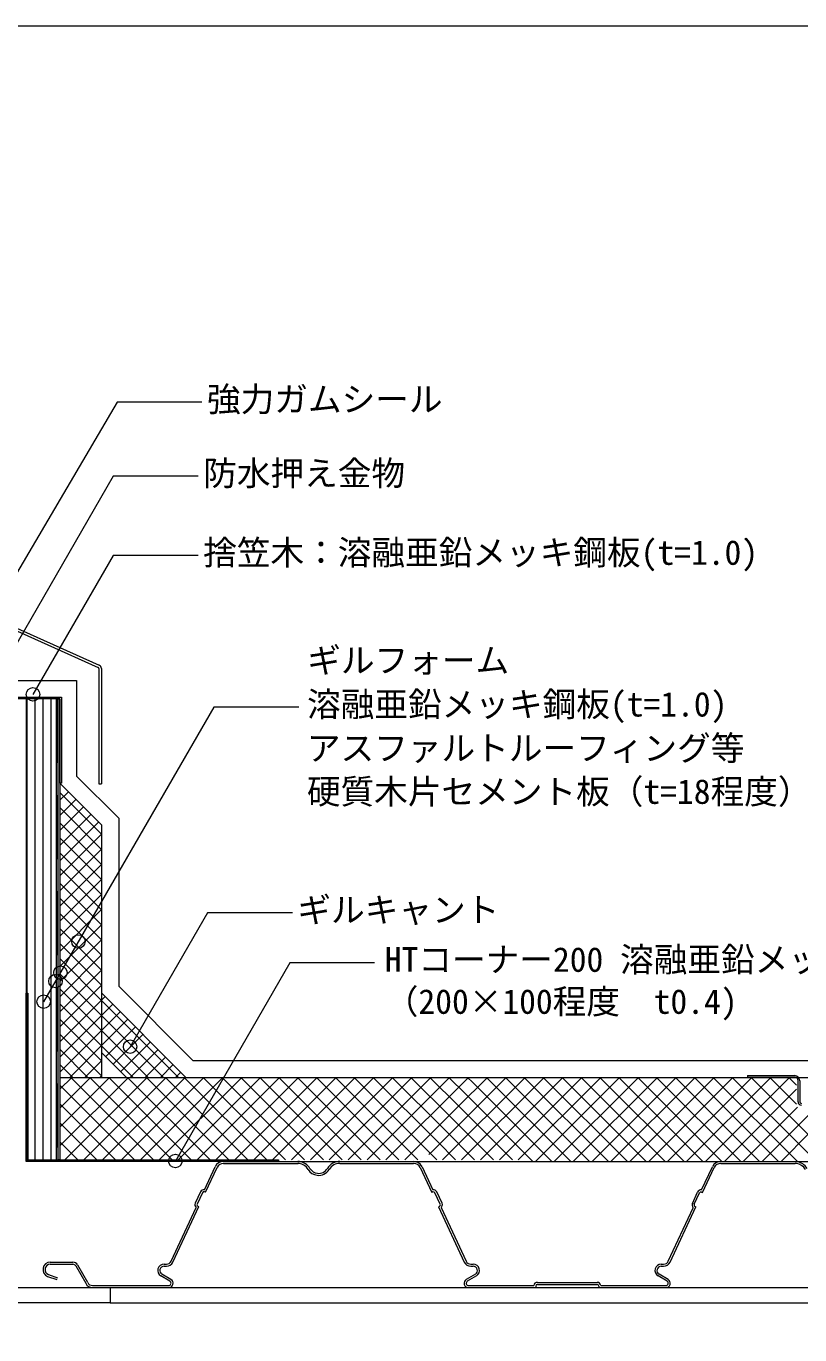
# Model space of a CAD drawing. Units: millimetres, scale not verified. Extents: x -1381 to 1379, y -955 to 955.
# Drawn here: x -451 to 9, y -238 to 540 of the extents above; entities that cross this region are included whole.
import ezdxf
from ezdxf.enums import TextEntityAlignment as Align

# ---------------------------------------------------------------- set-up
doc = ezdxf.new("R2010")
doc.units = ezdxf.units.MM
doc.header["$LTSCALE"] = 3
doc.linetypes.add('USER2', pattern=[19.05, 12.7, -6.35])
for name, color, linetype, lineweight in [('0-0_0', 7, 'Continuous', 18), ('0-1_BOUSUI', 1, 'Continuous', 18), ('0-2_MOJI', 7, 'Continuous', 18), ('0-3_HATCH', 9, 'Continuous', 18), ('0-4_KANAMONO', 5, 'Continuous', 18), ('0-6_TEKKOTU', 7, 'Continuous', 18), ('0-7_dekki', 3, 'Continuous', 18), ('0-8_dannnetu', 6, 'Continuous', 18), ('0-9_bo-do', 3, 'Continuous', 18), ('1-2_zatu', 6, 'Continuous', 18)]:
    doc.layers.add(name, color=color, linetype=linetype, lineweight=lineweight)
doc.styles.add('ＭＳ ゴシック', font='')
doc.styles.get('ＭＳ ゴシック').set_extended_font_data('MS Gothic')

msp = doc.modelspace()

# ---------------------------------------------------------------- linework, layer by layer
at = {"layer": '0-0_0'}
msp.add_lwpolyline([(-900.62, -660.072), (899.38, -660.072), (899.38, 539.928), (-900.62, 539.928)], close=True, dxfattribs=at)
at = {"layer": '0-1_BOUSUI', "linetype": 'USER2'}
msp.add_line((-432.139, 139.928), (-432.139, -134.072), dxfattribs=at)
at = {"layer": '0-1_BOUSUI'}
msp.add_lwpolyline([(-490.624, 150.928), (-420.624, 150.928), (-420.624, 94.07), (-395.624, 69.07), (-395.624, -30.93), (-351.482, -75.072), (899.38, -75.072)], dxfattribs=at)
at = {"layer": '0-2_MOJI'}
for points in [[(-346.146, 316.387), (-396.584, 316.387), (-495.742, 147.688)], [(-348.406, 272.4), (-398.844, 272.4), (-466.831, 154.644)], [(-348.406, 225.257), (-398.844, 225.257), (-446.545, 142.636)], [(-288.661, 135.052), (-339.099, 135.052), (-440.218, -40.09)], [(-292.399, 12.797), (-342.838, 12.797), (-388.825, -66.855)], [(-243.528, -17.077), (-293.966, -17.077), (-361.953, -134.833)]]:
    msp.add_lwpolyline(points, dxfattribs=at)
for centre in [(-446.545, 142.636), (-419.559, -4.308), (-430.256, -22.836), (-433.164, -27.873), (-440.218, -40.09), (-388.825, -66.855), (-361.953, -134.833)]:
    msp.add_circle(centre, 4, dxfattribs=at)
at = {"layer": '0-3_HATCH'}
for p, q in [((-450.072, -134.072), (-450.072, 139.928)), ((-445.31, -134.072), (-445.31, 139.928)), ((-440.547, -134.072), (-440.547, 139.928)), ((-435.785, -134.072), (-435.785, 139.928)), ((-430.624, 88.61), (-429.965, 89.269)), ((-430.624, 79.63), (-425.475, 84.779)), ((-405.624, 59.27), (-430.624, 84.27)), ((-430.624, 70.65), (-420.985, 80.289)), ((-430.624, 61.67), (-416.495, 75.799)), ((-405.624, 50.29), (-430.624, 75.29)), ((-430.624, 52.689), (-412.004, 71.309)), ((-430.624, 43.709), (-407.514, 66.819)), ((-405.624, 41.31), (-430.624, 66.31)), ((-430.624, 34.729), (-405.624, 59.729)), ((-405.624, 32.329), (-430.624, 57.329)), ((-430.624, 25.749), (-405.624, 50.749)), ((-405.624, 23.349), (-430.624, 48.349)), ((-430.624, 16.768), (-405.624, 41.768)), ((-405.624, 14.369), (-430.624, 39.369)), ((-430.624, 7.788), (-405.624, 32.788)), ((-405.624, 5.389), (-430.624, 30.389)), ((-430.624, -1.192), (-405.624, 23.808)), ((-405.624, -3.592), (-430.624, 21.408)), ((-430.624, -10.172), (-405.624, 14.828)), ((-405.624, -12.572), (-430.624, 12.428)), ((-430.624, -19.153), (-405.624, 5.847)), ((-405.624, -21.552), (-430.624, 3.448)), ((-430.624, -28.133), (-405.624, -3.133)), ((-405.624, -30.532), (-430.624, -5.532)), ((-430.624, -37.113), (-405.624, -12.113)), ((-405.624, -39.513), (-430.624, -14.513)), ((-430.624, -46.093), (-405.624, -21.093)), ((-405.624, -48.493), (-430.624, -23.493)), ((-430.624, -55.074), (-405.624, -30.074)), ((-405.624, -57.473), (-430.624, -32.473)), ((-405.624, -39.054), (-403.633, -37.063)), ((-430.624, -64.054), (-405.624, -39.054)), ((-405.624, -66.453), (-430.624, -41.453)), ((-360.064, -85.072), (-405.624, -39.513)), ((-405.624, -48.034), (-399.143, -41.553)), ((-405.624, -57.014), (-394.653, -46.043)), ((-430.624, -73.034), (-405.624, -48.034)), ((-405.624, -75.434), (-430.624, -50.434)), ((-369.045, -85.072), (-405.624, -48.493)), ((-405.624, -65.995), (-390.162, -50.533)), ((-430.624, -82.014), (-405.624, -57.014)), ((-405.624, -84.414), (-430.624, -59.414)), ((-378.025, -85.072), (-405.624, -57.473)), ((-403.35, -72.701), (-385.672, -55.023)), ((-398.86, -77.191), (-381.182, -59.514)), ((-413.946, -85.072), (-430.624, -68.394)), ((-424.701, -85.072), (-405.624, -65.995)), ((-387.005, -85.072), (-405.624, -66.453)), ((-394.37, -81.681), (-376.692, -64.004)), ((-388.78, -85.072), (-372.202, -68.494)), ((-422.926, -85.072), (-430.624, -77.374)), ((-415.721, -85.072), (-405.624, -74.975)), ((-379.8, -85.072), (-367.712, -72.984)), ((-370.82, -85.072), (-363.222, -77.474)), ((-430.624, -92.184), (-423.513, -85.073)), ((-430.624, -103.409), (-412.288, -85.073)), ((-430.624, -114.635), (-401.062, -85.073)), ((-430.624, -125.86), (-389.837, -85.073)), ((-427.612, -134.073), (-378.611, -85.073)), ((-374.982, -134.073), (-423.981, -85.073)), ((-416.386, -134.073), (-367.386, -85.073)), ((-363.756, -134.073), (-412.756, -85.073)), ((-406.741, -85.072), (-405.624, -83.955)), ((-405.161, -134.073), (-356.161, -85.073)), ((-352.531, -134.073), (-401.531, -85.073)), ((-393.936, -134.073), (-344.935, -85.073)), ((-341.306, -134.072), (-390.306, -85.073)), ((-382.71, -134.073), (-333.71, -85.073)), ((-330.081, -134.072), (-379.08, -85.073)), ((-371.485, -134.073), (-322.485, -85.072)), ((-318.855, -134.072), (-367.855, -85.073)), ((-361.839, -85.072), (-358.731, -81.964)), ((-360.259, -134.073), (-311.259, -85.072)), ((-307.63, -134.072), (-356.63, -85.073)), ((-349.034, -134.073), (-300.034, -85.072)), ((-296.405, -134.072), (-345.404, -85.073)), ((-337.809, -134.072), (-288.809, -85.072)), ((-285.179, -134.072), (-334.179, -85.073)), ((-326.583, -134.072), (-277.583, -85.072)), ((-273.954, -134.072), (-322.954, -85.072)), ((-315.358, -134.072), (-266.358, -85.072)), ((-262.729, -134.072), (-311.729, -85.072)), ((-304.133, -134.072), (-255.133, -85.072)), ((-251.504, -134.072), (-300.503, -85.072)), ((-292.907, -134.072), (-243.907, -85.072)), ((-240.278, -134.072), (-289.278, -85.072)), ((-281.682, -134.072), (-232.682, -85.072)), ((-229.053, -134.072), (-278.053, -85.072)), ((-270.457, -134.072), (-221.456, -85.072)), ((-217.828, -134.072), (-266.828, -85.072)), ((-259.231, -134.072), (-210.231, -85.072)), ((-248.006, -134.072), (-199.006, -85.072)), ((-236.78, -134.072), (-187.78, -85.072)), ((-203.104, -134.072), (-154.104, -85.072)), ((-191.879, -134.072), (-142.879, -85.072)), ((-180.654, -134.072), (-131.654, -85.072)), ((-127.025, -135.072), (-177.025, -85.072)), ((-169.428, -134.072), (-120.428, -85.072)), ((-115.8, -135.072), (-165.8, -85.072)), ((-158.203, -134.072), (-109.203, -85.072)), ((-104.575, -135.072), (-154.575, -85.072)), ((-147.977, -135.072), (-97.978, -85.072)), ((-93.349, -135.072), (-143.349, -85.072)), ((-136.752, -135.072), (-86.752, -85.072)), ((-82.124, -135.072), (-132.124, -85.072)), ((-125.527, -135.072), (-75.527, -85.072)), ((-70.899, -135.072), (-120.899, -85.072)), ((-114.302, -135.072), (-64.302, -85.072)), ((-59.673, -135.072), (-109.673, -85.072)), ((-103.077, -135.072), (-53.077, -85.072)), ((-48.448, -135.072), (-98.448, -85.072)), ((-91.851, -135.072), (-41.851, -85.072)), ((-37.223, -135.072), (-87.223, -85.072)), ((-80.626, -135.072), (-30.626, -85.072)), ((-25.998, -135.072), (-75.997, -85.072)), ((-69.401, -135.072), (-19.401, -85.072)), ((-14.772, -135.072), (-64.772, -85.072)), ((-58.175, -135.072), (-8.175, -85.072)), ((-3.547, -135.072), (-53.547, -85.072)), ((-46.95, -135.072), (3.05, -85.072)), ((7.678, -135.072), (-42.321, -85.072)), ((15.404, -131.572), (-31.096, -85.072)), ((15.127, -120.07), (-19.871, -85.072)), ((7.215, -100.932), (-8.645, -85.072)), ((7.215, -89.707), (2.58, -85.072)), ((-386.207, -134.073), (-430.624, -89.655)), ((-35.724, -135.072), (7.215, -92.132)), ((-397.432, -134.073), (-430.624, -100.881)), ((-24.499, -135.072), (7.767, -102.806)), ((-13.274, -135.072), (15.087, -106.711)), ((-408.657, -134.073), (-430.624, -112.106)), ((-419.883, -134.073), (-430.624, -123.332)), ((-2.048, -135.072), (14.972, -118.052))]:
    msp.add_line(p, q, dxfattribs=at)
for points in [[(-206.603, -134.072), (-210.121, -130.554), (-255.602, -85.072)], [(-195.377, -134.072), (-206.012, -123.437), (-244.377, -85.072)], [(-184.152, -134.072), (-201.903, -116.321), (-233.152, -85.072)], [(-225.555, -134.072), (-193.843, -102.36), (-176.555, -85.072)], [(-172.927, -134.072), (-197.794, -109.204), (-221.926, -85.072)], [(-211.304, -131.046), (-209.177, -128.919), (-165.33, -85.072)], [(-161.701, -134.072), (-193.686, -102.088), (-210.701, -85.072)], [(-149.476, -135.072), (-189.577, -94.971), (-199.476, -85.072)], [(-138.251, -135.072), (-185.468, -87.854), (-188.251, -85.072)]]:
    msp.add_lwpolyline(points, dxfattribs=at)
at = {"layer": '0-4_KANAMONO'}
for p, q in [((-21.929, -84.072), (-21.929, -85.072)), ((-21.929, -84.072), (6.071, -84.072)), ((6.071, -85.072), (-21.929, -85.072)), ((8.071, -99.572), (8.071, -87.072)), ((9.071, -87.072), (9.071, -99.572))]:
    msp.add_line(p, q, dxfattribs=at)
for points in [[(-430.624, 89.928), (-430.624, 139.928), (-568.624, 139.928), (-568.624, 89.928), (-569.624, 89.928), (-569.624, 140.928), (-429.624, 140.928), (-429.624, 89.928)], [(-431.624, -134.072), (-431.624, -2.572), (-431.624, 1.16), (-431.624, 139.928), (-430.624, 139.928), (-430.625, 1.292), (-430.625, -2.529), (-430.624, -134.072)], [(-449.624, -35.072), (-449.624, -134.072), (-300.624, -134.072), (-300.624, -135.072), (-450.624, -135.072), (-450.624, -35.072)]]:
    msp.add_lwpolyline(points, close=True, dxfattribs=at)
for centre, radius, start, end in [((6.071, -87.072), 3, 0, 90), ((6.071, -87.072), 2, 0, 90), ((10.071, -99.572), 2, 180, 270), ((10.071, -99.572), 1, 180, 270)]:
    msp.add_arc(centre, radius, start, end, dxfattribs=at)
at = {"layer": '0-6_TEKKOTU'}
for p, q in [((-400.624, -210.072), (899.38, -210.072)), ((-400.624, -219.072), (899.38, -219.072))]:
    msp.add_line(p, q, dxfattribs=at)
msp.add_lwpolyline([(-491.874, -219.072), (-550.624, -219.072), (-550.624, -210.072), (-400.624, -210.072), (-400.624, -219.072), (-459.374, -219.072)], dxfattribs=at)
at = {"layer": '0-7_dekki'}
for p, q in [((-344.681, -151.977), (-338.284, -138.266)), ((-344.041, -153.443), (-337.196, -138.773)), ((-333.27, -135.074), (-289.04, -135.074)), ((-333.27, -136.274), (-289.04, -136.274)), ((-264.176, -135.036), (-220.352, -135.036)), ((-264.176, -136.236), (-220.352, -136.236)), ((-216.425, -138.737), (-209.551, -153.478)), ((-215.338, -138.23), (-208.911, -152.011)), ((-49.282, -152.049), (-42.851, -138.266)), ((-48.642, -153.515), (-41.763, -138.773)), ((-37.839, -135.074), (6.391, -135.074)), ((-37.839, -136.274), (6.391, -136.274)), ((-346.995, -153.212), (-350.13, -159.929)), ((-345.908, -153.719), (-349.043, -160.437)), ((-344.04, -153.443), (-344.68, -153.21)), ((-208.913, -153.245), (-209.551, -153.478)), ((-204.553, -160.471), (-207.685, -153.754)), ((-203.465, -159.964), (-206.598, -153.247)), ((-54.73, -160), (-51.596, -153.284)), ((-53.643, -160.508), (-50.509, -153.791)), ((-49.281, -153.282), (-48.642, -153.515)), ((-364.46, -194.366), (-349.589, -162.495)), ((-363.373, -194.873), (-348.011, -161.951)), ((-348.488, -161.777), (-348.011, -161.951)), ((-205.108, -161.813), (-205.584, -161.986)), ((-205.584, -161.986), (-190.249, -194.873)), ((-204.005, -162.532), (-189.161, -194.366)), ((-69.029, -194.366), (-54.19, -162.567)), ((-67.941, -194.873), (-52.612, -162.023)), ((-53.088, -161.85), (-52.612, -162.023)), ((-437.414, -202.28), (-431.978, -204.243)), ((-436.273, -194.993), (-422.783, -194.993)), ((-436.273, -196.193), (-422.783, -196.193)), ((-421.076, -197.177), (-415.108, -207.516)), ((-420.037, -196.577), (-414.069, -206.916)), ((-364.563, -205.309), (-369.945, -202.14)), ((-368.646, -196.174), (-367.299, -196.174)), ((-368.646, -197.374), (-367.299, -197.374)), ((-183.676, -202.14), (-189.058, -205.309)), ((-186.323, -196.174), (-184.976, -196.174)), ((-186.323, -197.374), (-184.976, -197.374)), ((-69.132, -205.309), (-74.512, -202.14)), ((-73.212, -196.174), (-71.866, -196.174)), ((-73.212, -197.374), (-71.866, -197.374)), ((-437.822, -203.408), (-432.385, -205.372)), ((-411.155, -208.874), (-365.863, -208.874)), ((-411.155, -210.074), (-365.863, -210.074)), ((-365.172, -206.343), (-370.554, -203.174)), ((-183.067, -203.174), (-188.449, -206.343)), ((-187.759, -208.874), (-148.977, -208.874)), ((-187.759, -210.074), (-147.801, -210.074)), ((-147.801, -209.188), (-147.801, -210.074)), ((-146.816, -207.003), (-111.373, -207.003)), ((-146.816, -208.203), (-111.373, -208.203)), ((-110.389, -209.188), (-110.389, -210.074)), ((-110.389, -210.074), (-70.43, -210.074)), ((-109.211, -208.874), (-70.43, -208.874)), ((-69.741, -206.343), (-75.121, -203.174))]:
    msp.add_line(p, q, dxfattribs=at)
for centre, radius, start, end in [((-333.27, -140.606), 5.532, 90, 154.98576), ((-333.27, -140.606), 4.332, 90, 154.98576), ((-289.192, -143.505), 7.187, 82.86687, 89.58527), ((-289.192, -143.505), 8.387, 82.86687, 89.58527), ((-289.192, -143.505), 7.187, 30.53595, 82.86697), ((-289.192, -143.505), 8.387, 30.53595, 82.86697), ((-276.811, -136.203), 7.187, 210.53595, 262.86697), ((-276.811, -136.203), 5.987, 210.53595, 262.86697), ((-276.811, -136.203), 7.187, 262.86687, 329.83797), ((-276.811, -136.203), 5.987, 262.86687, 329.83797), ((-264.346, -143.42), 8.387, 88.6459, 149.83797), ((-264.346, -143.42), 7.187, 88.6459, 149.83797), ((-220.352, -140.567), 5.532, 24.99945, 90), ((-220.352, -140.567), 4.332, 24.99945, 90), ((-37.839, -140.606), 5.532, 90, 154.98576), ((-37.839, -140.606), 4.332, 90, 154.98576), ((6.241, -143.505), 7.187, 82.86687, 89.58527), ((6.241, -143.505), 7.187, 30.53595, 82.86697), ((6.241, -143.505), 8.387, 30.53595, 82.86697), ((-345.018, -154.135), 2.184, 81.14786, 154.98886), ((-345.018, -154.135), 0.985, 69.99548, 154.98886), ((-208.577, -154.17), 0.985, 25.0069, 109.99638), ((-208.577, -154.17), 2.184, 25.0069, 98.80468), ((-49.617, -154.208), 2.184, 81.17688, 154.99098), ((-49.617, -154.208), 0.985, 70.00018, 154.99098), ((-348.15, -160.852), 2.184, 154.99098, 228.78021), ((-348.15, -160.852), 0.985, 154.99098, 249.9989), ((-205.444, -160.888), 0.985, 290.0011, 24.99782), ((-205.444, -160.888), 2.184, 311.19604, 24.99782), ((-52.751, -160.924), 2.184, 154.99098, 228.78594), ((-52.749, -160.923), 0.986, 155.04404, 249.93234), ((-367.299, -193.042), 3.132, 270, 335.00055), ((-186.323, -193.042), 3.132, 204.99945, 270), ((-71.866, -193.042), 3.132, 270, 335.00055), ((-436.273, -199.343), 4.351, 90, 248.78319), ((-436.273, -199.343), 3.151, 90, 248.78319), ((-422.783, -198.162), 3.169, 29.99918, 90), ((-422.783, -198.162), 1.969, 29.99918, 90), ((-368.646, -199.934), 3.76, 90, 239.49931), ((-368.646, -199.934), 2.56, 90, 239.49931), ((-367.299, -193.042), 4.332, 270, 335.00055), ((-186.323, -193.042), 4.332, 204.99945, 270), ((-184.976, -199.934), 3.76, 300.50069, 90), ((-184.976, -199.934), 2.56, 300.50069, 90), ((-73.212, -199.934), 3.76, 90, 239.49931), ((-73.212, -199.934), 2.56, 90, 239.49931), ((-71.866, -193.042), 4.332, 270, 335.00055), ((-411.155, -205.742), 4.332, 203.67883, 270), ((-411.155, -205.742), 3.132, 203.67883, 270), ((-365.863, -207.514), 2.56, 270, 59.49931), ((-365.863, -207.514), 1.36, 270, 59.49931), ((-187.759, -207.514), 2.56, 120.50069, 270), ((-187.759, -207.514), 1.36, 120.50069, 270), ((-146.816, -209.188), 2.184, 90, 171.73136), ((-146.816, -209.188), 0.985, 90, 180), ((-111.373, -209.188), 2.184, 8.26864, 90), ((-111.373, -209.188), 0.985, 0, 90), ((-70.43, -207.514), 2.56, 270, 59.49931), ((-70.43, -207.514), 1.36, 270, 59.49931)]:
    msp.add_arc(centre, radius, start, end, dxfattribs=at)
at = {"layer": '0-8_dannnetu'}
for p, q in [((-405.624, 64.928), (-430.624, 89.928)), ((-405.624, -85.072), (-405.624, 64.928)), ((-405.624, -35.072), (-355.624, -85.072)), ((-405.624, -70.427), (-390.979, -85.072)), ((-430.624, -85.072), (899.38, -85.072)), ((-300.624, -135.072), (899.38, -135.072))]:
    msp.add_line(p, q, dxfattribs=at)
at = {"layer": '0-9_bo-do'}
msp.add_lwpolyline([(-450.624, -134.072), (-432.624, -134.072), (-432.624, 139.928), (-450.624, 139.928)], close=True, dxfattribs=at)
at = {"layer": '1-2_zatu'}
for p, q in [((-473.196, 187.928), (-407.748, 158.51)), ((-472.924, 189.428), (-407.222, 159.915)), ((-405.924, 158.042), (-405.924, 89.428))]:
    msp.add_line(p, q, dxfattribs=at)
msp.add_lwpolyline([(-407.424, 158.042), (-407.424, 89.428), (-405.924, 89.428)], dxfattribs=at)
for radius in [0.5, 2]:
    msp.add_arc((-407.924, 158.042), radius, 0, 69.44396, dxfattribs=at)

# ---------------------------------------------------------------- texts
at = {"layer": '0-2_MOJI', "style": 'ＭＳ ゴシック'}
for s, p in [('強力ガムシール', (-343.146, 306.387)), ('防水押え金物', (-345.406, 262.4)), ('捨笠木：溶融亜鉛メッキ鋼板(t=1.0)', (-345.406, 215.257)), ('ギルフォーム', (-283.546, 151.159)), ('溶融亜鉛メッキ鋼板(t=1.0)', (-283.661, 125.052)), ('アスファルトルーフィング等', (-283.776, 98.945)), ('硬質木片セメント板（t=18程度）', (-283.776, 73.128)), ('ギルキャント', (-289.399, 2.797)), ('HTコーナー200 溶融亜鉛メッキ鋼板', (-237.5, -26.734)), ('（200×100程度\u3000t0.4)', (-237.5, -51.714))]:
    msp.add_text(s, height=14.66, dxfattribs=at).set_placement(p, align=Align.BOTTOM_LEFT)

doc.saveas('drawing.dxf')
